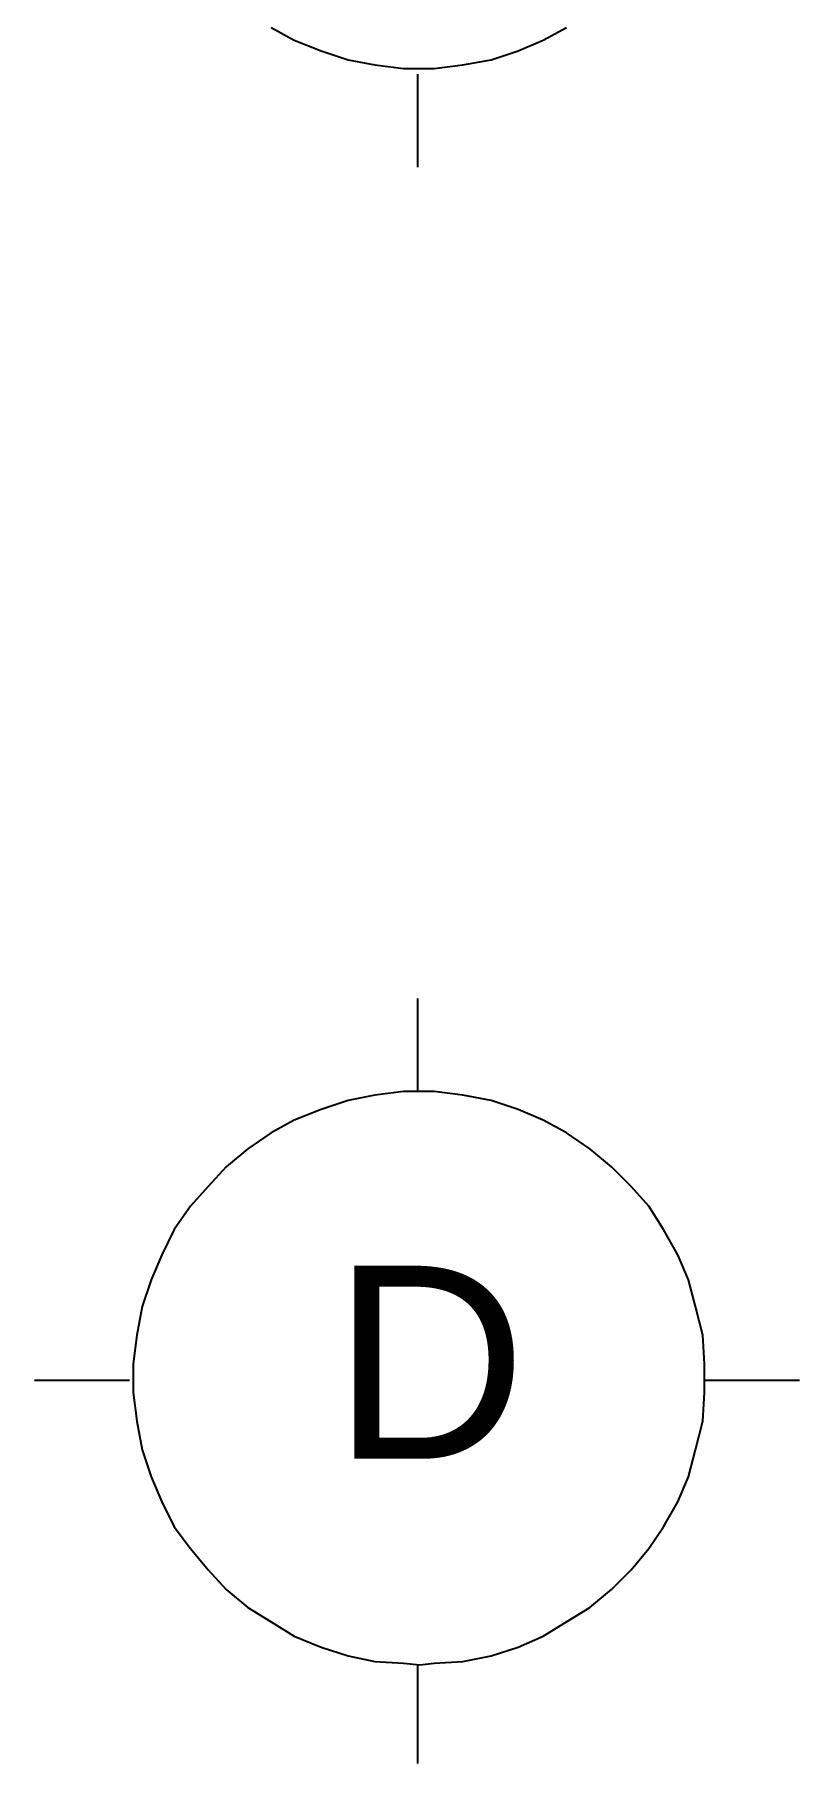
# Model space of a CAD drawing. Header units: millimetres. Extents: x 5 to 415, y 48 to 251.
# Drawn here: x 407.07 to 414.6, y 114.6 to 131.62 of the extents above; entities that cross this region are included whole.
import ezdxf

# ---------------------------------------------------------------- set-up
doc = ezdxf.new("R2010")
doc.units = ezdxf.units.MM
doc.layers.add('P', color=7, linetype='Continuous')
doc.layers.add('T', color=7, linetype='Continuous')

msp = doc.modelspace()

# ---------------------------------------------------------------- linework, layer by layer
at = {"layer": 'P'}
for points in [[(409.399, 131.692), (409.628, 131.568)], [(412.08, 131.568), (412.309, 131.692)], [(409.628, 131.568), (409.893, 131.463)], [(409.893, 131.463), (410.157, 131.374)], [(411.568, 131.374), (411.833, 131.463)], [(411.833, 131.463), (412.08, 131.568)], [(410.157, 131.374), (410.422, 131.322)], [(410.422, 131.322), (410.704, 131.286)], [(410.704, 131.286), (410.863, 131.286)], [(410.863, 131.286), (411.004, 131.286)], [(411.004, 131.286), (411.286, 131.322)], [(411.286, 131.322), (411.568, 131.374)], [(410.845, 130.316), (410.845, 131.233)], [(410.845, 121.214), (410.845, 122.132)], [(410.704, 121.214), (410.422, 121.179)], [(410.863, 121.214), (410.704, 121.214)], [(411.004, 121.214), (410.863, 121.214)], [(411.286, 121.179), (411.004, 121.214)], [(409.893, 121.038), (409.628, 120.932)], [(410.157, 121.126), (409.893, 121.038)], [(410.422, 121.179), (410.157, 121.126)], [(411.568, 121.126), (411.286, 121.179)], [(411.833, 121.038), (411.568, 121.126)], [(412.08, 120.932), (411.833, 121.038)], [(409.628, 120.932), (409.399, 120.809)], [(412.309, 120.809), (412.08, 120.932)], [(409.399, 120.809), (409.169, 120.65)], [(412.538, 120.65), (412.309, 120.809)], [(409.169, 120.65), (408.958, 120.474)], [(412.75, 120.474), (412.538, 120.65)], [(408.958, 120.474), (408.781, 120.28)], [(412.944, 120.28), (412.75, 120.474)], [(408.781, 120.28), (408.605, 120.086)], [(413.12, 120.086), (412.944, 120.28)], [(408.605, 120.086), (408.446, 119.856)], [(413.262, 119.856), (413.12, 120.086)], [(408.446, 119.856), (408.323, 119.609)], [(413.403, 119.609), (413.262, 119.856)], [(408.323, 119.609), (408.217, 119.362)], [(413.508, 119.362), (413.403, 119.609)], [(408.217, 119.362), (408.129, 119.098)], [(413.579, 119.098), (413.508, 119.362)], [(408.129, 119.098), (408.076, 118.816)], [(413.65, 118.816), (413.579, 119.098)], [(408.076, 118.816), (408.04, 118.533)], [(413.667, 118.533), (413.65, 118.816)], [(408.04, 118.533), (408.04, 118.392)], [(413.667, 118.392), (413.667, 118.533)], [(407.07, 118.375), (408.005, 118.375)], [(408.04, 118.392), (408.04, 118.251)], [(413.667, 118.251), (413.667, 118.392)], [(413.667, 118.375), (414.602, 118.375)], [(408.04, 118.251), (408.076, 117.969)], [(413.65, 117.969), (413.667, 118.251)], [(408.076, 117.969), (408.129, 117.687)], [(413.579, 117.687), (413.65, 117.969)], [(408.129, 117.687), (408.217, 117.422)], [(413.508, 117.422), (413.579, 117.687)], [(408.217, 117.422), (408.323, 117.175)], [(413.403, 117.175), (413.508, 117.422)], [(408.323, 117.175), (408.446, 116.928)], [(413.262, 116.928), (413.403, 117.175)], [(408.446, 116.928), (408.605, 116.717)], [(413.12, 116.717), (413.262, 116.928)], [(408.605, 116.717), (408.781, 116.505)], [(412.944, 116.505), (413.12, 116.717)], [(408.781, 116.505), (408.958, 116.311)], [(412.75, 116.311), (412.944, 116.505)], [(408.958, 116.311), (409.169, 116.134)], [(412.538, 116.134), (412.75, 116.311)], [(409.169, 116.134), (409.399, 115.993)], [(412.309, 115.993), (412.538, 116.134)], [(409.399, 115.993), (409.628, 115.852)], [(412.08, 115.852), (412.309, 115.993)], [(409.628, 115.852), (409.893, 115.746)], [(411.833, 115.746), (412.08, 115.852)], [(409.893, 115.746), (410.157, 115.658)], [(410.157, 115.658), (410.422, 115.605)], [(410.422, 115.605), (410.704, 115.588)], [(410.704, 115.588), (410.863, 115.57)], [(410.863, 115.57), (411.004, 115.588)], [(411.004, 115.588), (411.286, 115.605)], [(411.286, 115.605), (411.568, 115.658)], [(411.568, 115.658), (411.833, 115.746)], [(410.845, 114.6), (410.845, 115.57)]]:
    msp.add_lwpolyline(points, dxfattribs=at)

# ---------------------------------------------------------------- texts
at = {"layer": 'T', "insert": (410, 117.6), "char_height": 1.9, "attachment_point": 7}
msp.add_mtext('{\\fArial|b0|i0|c0|p18;D}', dxfattribs=at)

doc.saveas('drawing.dxf')
